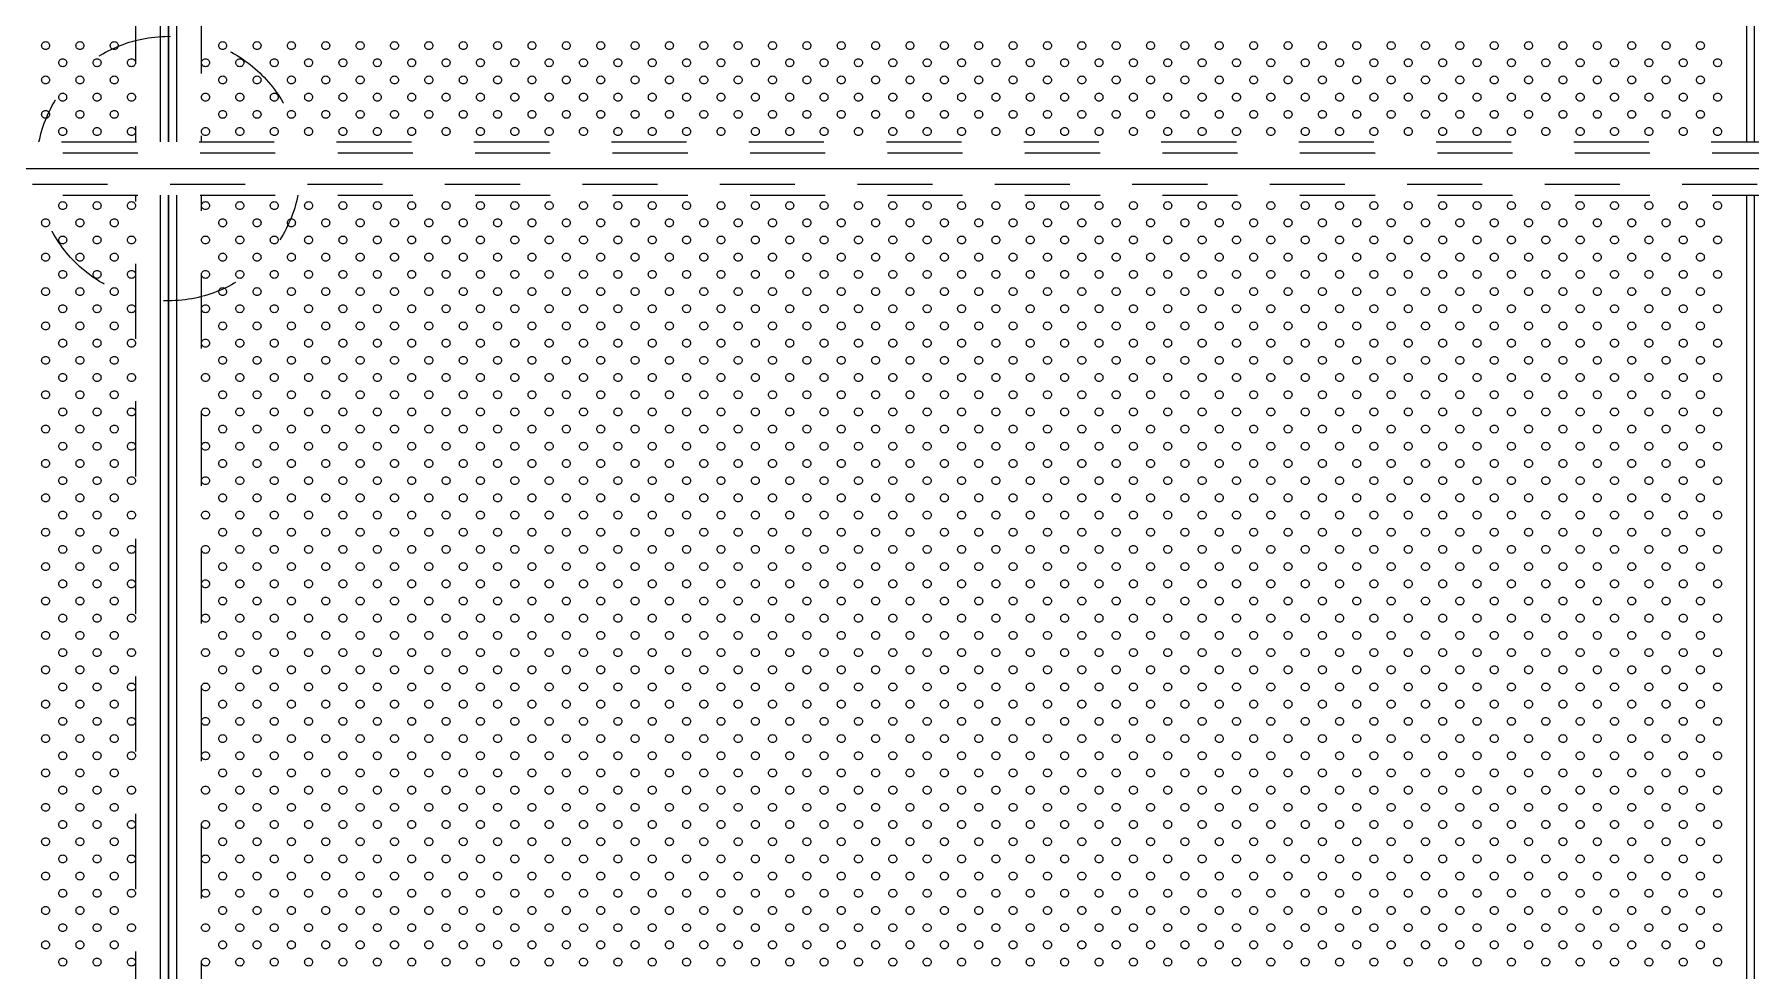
# Model space of a CAD drawing. Header units: millimetres. Extents: x 28487 to 58856, y 2691 to 22893.
# Drawn here: x 29023 to 29673, y 5746 to 6100 of the extents above; entities that cross this region are included whole.
import ezdxf
from ezdxf.xclip import XClip

# ---------------------------------------------------------------- set-up
doc = ezdxf.new("R2010")
doc.units = ezdxf.units.MM
doc.header["$XCLIPFRAME"] = 0
doc.linetypes.add('TA_HL_008.00000', pattern=[52, 28.4, -23.6])
for name, color, linetype in [('000_CLIP-IN_ACESSORIES_DEFPOINT_', 250, 'Continuous'), ('000_CLIP-IN_ACESSORIES_MAIN_COLOR_1', 3, 'Continuous'), ('000_CLIP-IN_ACESSORIES_SUB_COLOR_1', 1, 'Continuous'), ('000_CLIP-IN_ACESSORIES_WIPEOUT_', 250, 'Continuous'), ('000_CLIP-IN_PANEL_MAIN_COLOR_1', 3, 'Continuous'), ('000_CLIP-IN_PANEL_SUB_COLOR_2', 1, 'Continuous'), ('000_CLIP-IN_PANEL_WIPEOUT_', 250, 'Continuous'), ('000_CLIP-IN_SUBFAME_MAIN_COLOR_1', 3, 'Continuous'), ('000_CLIP-IN_SUBFAME_MAIN_COLOR_2', 2, 'Continuous'), ('000_CLIP-IN_SUBFAME_WIPEOUT_', 250, 'Continuous')]:
    doc.layers.add(name, color=color, linetype=linetype)

# ---------------------------------------------------------------- blocks, each defined once
blk = doc.blocks.new('000 - FAMELINE_ALU.PF_CLIP-IN_600x600mm.+ACOUSTIC_BOTTOM_VIEW')
blk.add_wipeout([(-300, -300), (300, -300), (300, 300), (-300, 300)]).dxf.layer = '000_CLIP-IN_PANEL_WIPEOUT_'
at = {"layer": '000_CLIP-IN_ACESSORIES_SUB_COLOR_1'}
blk.add_lwpolyline([(-297, -297), (297, -297), (297, 297), (-297, 297)], close=True, dxfattribs=at)
at = {"layer": '000_CLIP-IN_PANEL_MAIN_COLOR_1'}
blk.add_lwpolyline([(-300, -300), (300, -300), (300, 300), (-300, 300)], close=True, dxfattribs=at)
at = {"layer": '000_CLIP-IN_PANEL_SUB_COLOR_2'}
for centre in [(-286, 286), (-273, 286), (-260, 286), (-247, 286), (-234, 286), (-221, 286), (-208, 286), (-195, 286), (-182, 286), (-169, 286), (-156, 286), (-143, 286), (-130, 286), (-117, 286), (-104, 286), (-91, 286), (-78, 286), (-65, 286), (-52, 286), (-39, 286), (-26, 286), (-13, 286), (0, 286), (13, 286), (26, 286), (39, 286), (52, 286), (65, 286), (78, 286), (91, 286), (104, 286), (117, 286), (130, 286), (143, 286), (156, 286), (169, 286), (182, 286), (195, 286), (208, 286), (221, 286), (234, 286), (247, 286), (260, 286), (273, 286), (286, 286), (-279.5, 279.5), (-266.5, 279.5), (-253.5, 279.5), (-240.5, 279.5), (-227.5, 279.5), (-214.5, 279.5), (-201.5, 279.5), (-188.5, 279.5), (-175.5, 279.5), (-162.5, 279.5), (-149.5, 279.5), (-136.5, 279.5), (-123.5, 279.5), (-110.5, 279.5), (-97.5, 279.5), (-84.5, 279.5), (-71.5, 279.5), (-58.5, 279.5), (-45.5, 279.5), (-32.5, 279.5), (-19.5, 279.5), (-6.5, 279.5), (6.5, 279.5), (19.5, 279.5), (32.5, 279.5), (45.5, 279.5), (58.5, 279.5), (71.5, 279.5), (84.5, 279.5), (97.5, 279.5), (110.5, 279.5), (123.5, 279.5), (136.5, 279.5), (149.5, 279.5), (162.5, 279.5), (175.5, 279.5), (188.5, 279.5), (201.5, 279.5), (214.5, 279.5), (227.5, 279.5), (240.5, 279.5), (253.5, 279.5), (266.5, 279.5), (279.5, 279.5), (-286, 273), (-273, 273), (-260, 273), (-247, 273), (-234, 273), (-221, 273), (-208, 273), (-195, 273), (-182, 273), (-169, 273), (-156, 273), (-143, 273), (-130, 273), (-117, 273), (-104, 273), (-91, 273), (-78, 273), (-65, 273), (-52, 273), (-39, 273), (-26, 273), (-13, 273), (0, 273), (13, 273), (26, 273), (39, 273), (52, 273), (65, 273), (78, 273), (91, 273), (104, 273), (117, 273), (130, 273), (143, 273), (156, 273), (169, 273), (182, 273), (195, 273), (208, 273), (221, 273), (234, 273), (247, 273), (260, 273), (273, 273), (286, 273), (-279.5, 266.5), (-266.5, 266.5), (-253.5, 266.5), (-240.5, 266.5), (-227.5, 266.5), (-214.5, 266.5), (-201.5, 266.5), (-188.5, 266.5), (-175.5, 266.5), (-162.5, 266.5), (-149.5, 266.5), (-136.5, 266.5), (-123.5, 266.5), (-110.5, 266.5), (-97.5, 266.5), (-84.5, 266.5), (-71.5, 266.5), (-58.5, 266.5), (-45.5, 266.5), (-32.5, 266.5), (-19.5, 266.5), (-6.5, 266.5), (6.5, 266.5), (19.5, 266.5), (32.5, 266.5), (45.5, 266.5), (58.5, 266.5), (71.5, 266.5), (84.5, 266.5), (97.5, 266.5), (110.5, 266.5), (123.5, 266.5), (136.5, 266.5), (149.5, 266.5), (162.5, 266.5), (175.5, 266.5), (188.5, 266.5), (201.5, 266.5), (214.5, 266.5), (227.5, 266.5), (240.5, 266.5), (253.5, 266.5), (266.5, 266.5), (279.5, 266.5), (-286, 260), (-273, 260), (-260, 260), (-247, 260), (-234, 260), (-221, 260), (-208, 260), (-195, 260), (-182, 260), (-169, 260), (-156, 260), (-143, 260), (-130, 260), (-117, 260), (-104, 260), (-91, 260), (-78, 260), (-65, 260), (-52, 260), (-39, 260), (-26, 260), (-13, 260), (0, 260), (13, 260), (26, 260), (39, 260), (52, 260), (65, 260), (78, 260), (91, 260), (104, 260), (117, 260), (130, 260), (143, 260), (156, 260), (169, 260), (182, 260), (195, 260), (208, 260), (221, 260), (234, 260), (247, 260), (260, 260), (273, 260), (286, 260), (-279.5, 253.5), (-266.5, 253.5), (-253.5, 253.5), (-240.5, 253.5), (-227.5, 253.5), (-214.5, 253.5), (-201.5, 253.5), (-188.5, 253.5), (-175.5, 253.5), (-162.5, 253.5), (-149.5, 253.5), (-136.5, 253.5), (-123.5, 253.5), (-110.5, 253.5), (-97.5, 253.5), (-84.5, 253.5), (-71.5, 253.5), (-58.5, 253.5), (-45.5, 253.5), (-32.5, 253.5), (-19.5, 253.5), (-6.5, 253.5), (6.5, 253.5), (19.5, 253.5), (32.5, 253.5), (45.5, 253.5), (58.5, 253.5), (71.5, 253.5), (84.5, 253.5), (97.5, 253.5), (110.5, 253.5), (123.5, 253.5), (136.5, 253.5), (149.5, 253.5), (162.5, 253.5), (175.5, 253.5), (188.5, 253.5), (201.5, 253.5), (214.5, 253.5), (227.5, 253.5), (240.5, 253.5), (253.5, 253.5), (266.5, 253.5), (279.5, 253.5), (-286, 247), (-273, 247), (-260, 247), (-247, 247), (-234, 247), (-221, 247), (-208, 247), (-195, 247), (-182, 247), (-169, 247), (-156, 247), (-143, 247), (-130, 247), (-117, 247), (-104, 247), (-91, 247), (-78, 247), (-65, 247), (-52, 247), (-39, 247), (-26, 247), (-13, 247), (0, 247), (13, 247), (26, 247), (39, 247), (52, 247), (65, 247), (78, 247), (91, 247), (104, 247), (117, 247), (130, 247), (143, 247), (156, 247), (169, 247), (182, 247), (195, 247), (208, 247), (221, 247), (234, 247), (247, 247), (260, 247), (273, 247), (286, 247), (-279.5, 240.5), (-266.5, 240.5), (-253.5, 240.5), (-240.5, 240.5), (-227.5, 240.5), (-214.5, 240.5), (-201.5, 240.5), (-188.5, 240.5), (-175.5, 240.5), (-162.5, 240.5), (-149.5, 240.5), (-136.5, 240.5), (-123.5, 240.5), (-110.5, 240.5), (-97.5, 240.5), (-84.5, 240.5), (-71.5, 240.5), (-58.5, 240.5), (-45.5, 240.5), (-32.5, 240.5), (-19.5, 240.5), (-6.5, 240.5), (6.5, 240.5), (19.5, 240.5), (32.5, 240.5), (45.5, 240.5), (58.5, 240.5), (71.5, 240.5), (84.5, 240.5), (97.5, 240.5), (110.5, 240.5), (123.5, 240.5), (136.5, 240.5), (149.5, 240.5), (162.5, 240.5), (175.5, 240.5), (188.5, 240.5), (201.5, 240.5), (214.5, 240.5), (227.5, 240.5), (240.5, 240.5), (253.5, 240.5), (266.5, 240.5), (279.5, 240.5), (-286, 234), (-273, 234), (-260, 234), (-247, 234), (-234, 234), (-221, 234), (-208, 234), (-195, 234), (-182, 234), (-169, 234), (-156, 234), (-143, 234), (-130, 234), (-117, 234), (-104, 234), (-91, 234), (-78, 234), (-65, 234), (-52, 234), (-39, 234), (-26, 234), (-13, 234), (0, 234), (13, 234), (26, 234), (39, 234), (52, 234), (65, 234), (78, 234), (91, 234), (104, 234), (117, 234), (130, 234), (143, 234), (156, 234), (169, 234), (182, 234), (195, 234), (208, 234), (221, 234), (234, 234), (247, 234), (260, 234), (273, 234), (286, 234), (-279.5, 227.5), (-266.5, 227.5), (-253.5, 227.5), (-240.5, 227.5), (-227.5, 227.5), (-214.5, 227.5), (-201.5, 227.5), (-188.5, 227.5), (-175.5, 227.5), (-162.5, 227.5), (-149.5, 227.5), (-136.5, 227.5), (-123.5, 227.5), (-110.5, 227.5), (-97.5, 227.5), (-84.5, 227.5), (-71.5, 227.5), (-58.5, 227.5), (-45.5, 227.5), (-32.5, 227.5), (-19.5, 227.5), (-6.5, 227.5), (6.5, 227.5), (19.5, 227.5), (32.5, 227.5), (45.5, 227.5), (58.5, 227.5), (71.5, 227.5), (84.5, 227.5), (97.5, 227.5), (110.5, 227.5), (123.5, 227.5), (136.5, 227.5), (149.5, 227.5), (162.5, 227.5), (175.5, 227.5), (188.5, 227.5), (201.5, 227.5), (214.5, 227.5), (227.5, 227.5), (240.5, 227.5), (253.5, 227.5), (266.5, 227.5), (279.5, 227.5), (-286, 221), (-273, 221), (-260, 221), (-247, 221), (-234, 221), (-221, 221), (-208, 221), (-195, 221), (-182, 221), (-169, 221), (-156, 221), (-143, 221), (-130, 221), (-117, 221), (-104, 221), (-91, 221), (-78, 221), (-65, 221), (-52, 221), (-39, 221), (-26, 221), (-13, 221), (0, 221), (13, 221), (26, 221), (39, 221), (52, 221), (65, 221), (78, 221), (91, 221), (104, 221), (117, 221), (130, 221), (143, 221), (156, 221), (169, 221), (182, 221), (195, 221), (208, 221), (221, 221), (234, 221), (247, 221), (260, 221), (273, 221), (286, 221), (-279.5, 214.5), (-266.5, 214.5), (-253.5, 214.5), (-240.5, 214.5), (-227.5, 214.5), (-214.5, 214.5), (-201.5, 214.5), (-188.5, 214.5), (-175.5, 214.5), (-162.5, 214.5), (-149.5, 214.5), (-136.5, 214.5), (-123.5, 214.5), (-110.5, 214.5), (-97.5, 214.5), (-84.5, 214.5), (-71.5, 214.5), (-58.5, 214.5), (-45.5, 214.5), (-32.5, 214.5), (-19.5, 214.5), (-6.5, 214.5), (6.5, 214.5), (19.5, 214.5), (32.5, 214.5), (45.5, 214.5), (58.5, 214.5), (71.5, 214.5), (84.5, 214.5), (97.5, 214.5), (110.5, 214.5), (123.5, 214.5), (136.5, 214.5), (149.5, 214.5), (162.5, 214.5), (175.5, 214.5), (188.5, 214.5), (201.5, 214.5), (214.5, 214.5), (227.5, 214.5), (240.5, 214.5), (253.5, 214.5), (266.5, 214.5), (279.5, 214.5), (-286, 208), (-273, 208), (-260, 208), (-247, 208), (-234, 208), (-221, 208), (-208, 208), (-195, 208), (-182, 208), (-169, 208), (-156, 208), (-143, 208), (-130, 208), (-117, 208), (-104, 208), (-91, 208), (-78, 208), (-65, 208), (-52, 208), (-39, 208), (-26, 208), (-13, 208), (0, 208), (13, 208), (26, 208), (39, 208), (52, 208), (65, 208), (78, 208), (91, 208), (104, 208), (117, 208), (130, 208), (143, 208), (156, 208), (169, 208), (182, 208), (195, 208), (208, 208), (221, 208), (234, 208), (247, 208), (260, 208), (273, 208), (286, 208), (-279.5, 201.5), (-266.5, 201.5), (-253.5, 201.5), (-240.5, 201.5), (-227.5, 201.5), (-214.5, 201.5), (-201.5, 201.5), (-188.5, 201.5), (-175.5, 201.5), (-162.5, 201.5), (-149.5, 201.5), (-136.5, 201.5), (-123.5, 201.5), (-110.5, 201.5), (-97.5, 201.5), (-84.5, 201.5), (-71.5, 201.5), (-58.5, 201.5), (-45.5, 201.5), (-32.5, 201.5), (-19.5, 201.5), (-6.5, 201.5), (6.5, 201.5), (19.5, 201.5), (32.5, 201.5), (45.5, 201.5), (58.5, 201.5), (71.5, 201.5), (84.5, 201.5), (97.5, 201.5), (110.5, 201.5), (123.5, 201.5), (136.5, 201.5), (149.5, 201.5), (162.5, 201.5), (175.5, 201.5), (188.5, 201.5), (201.5, 201.5), (214.5, 201.5), (227.5, 201.5), (240.5, 201.5), (253.5, 201.5), (266.5, 201.5), (279.5, 201.5), (-286, 195), (-273, 195), (-260, 195), (-247, 195), (-234, 195), (-221, 195), (-208, 195), (-195, 195), (-182, 195), (-169, 195), (-156, 195), (-143, 195), (-130, 195), (-117, 195), (-104, 195), (-91, 195), (-78, 195), (-65, 195), (-52, 195), (-39, 195), (-26, 195), (-13, 195), (0, 195), (13, 195), (26, 195), (39, 195), (52, 195), (65, 195), (78, 195), (91, 195), (104, 195), (117, 195), (130, 195), (143, 195), (156, 195), (169, 195), (182, 195), (195, 195), (208, 195), (221, 195), (234, 195), (247, 195), (260, 195), (273, 195), (286, 195), (-279.5, 188.5), (-266.5, 188.5), (-253.5, 188.5), (-240.5, 188.5), (-227.5, 188.5), (-214.5, 188.5), (-201.5, 188.5), (-188.5, 188.5), (-175.5, 188.5), (-162.5, 188.5), (-149.5, 188.5), (-136.5, 188.5), (-123.5, 188.5), (-110.5, 188.5), (-97.5, 188.5), (-84.5, 188.5), (-71.5, 188.5), (-58.5, 188.5), (-45.5, 188.5), (-32.5, 188.5), (-19.5, 188.5), (-6.5, 188.5), (6.5, 188.5), (19.5, 188.5), (32.5, 188.5), (45.5, 188.5), (58.5, 188.5), (71.5, 188.5), (84.5, 188.5), (97.5, 188.5), (110.5, 188.5), (123.5, 188.5), (136.5, 188.5), (149.5, 188.5), (162.5, 188.5), (175.5, 188.5), (188.5, 188.5), (201.5, 188.5), (214.5, 188.5), (227.5, 188.5), (240.5, 188.5), (253.5, 188.5), (266.5, 188.5), (279.5, 188.5), (-286, 182), (-273, 182), (-260, 182), (-247, 182), (-234, 182), (-221, 182), (-208, 182), (-195, 182), (-182, 182), (-169, 182), (-156, 182), (-143, 182), (-130, 182), (-117, 182), (-104, 182), (-91, 182), (-78, 182), (-65, 182), (-52, 182), (-39, 182), (-26, 182), (-13, 182), (0, 182), (13, 182), (26, 182), (39, 182), (52, 182), (65, 182), (78, 182), (91, 182), (104, 182), (117, 182), (130, 182), (143, 182), (156, 182), (169, 182), (182, 182), (195, 182), (208, 182), (221, 182), (234, 182), (247, 182), (260, 182), (273, 182), (286, 182), (-279.5, 175.5), (-266.5, 175.5), (-253.5, 175.5), (-240.5, 175.5), (-227.5, 175.5), (-214.5, 175.5), (-201.5, 175.5), (-188.5, 175.5), (-175.5, 175.5), (-162.5, 175.5), (-149.5, 175.5), (-136.5, 175.5), (-123.5, 175.5), (-110.5, 175.5), (-97.5, 175.5), (-84.5, 175.5), (-71.5, 175.5), (-58.5, 175.5), (-45.5, 175.5), (-32.5, 175.5), (-19.5, 175.5), (-6.5, 175.5), (6.5, 175.5), (19.5, 175.5), (32.5, 175.5), (45.5, 175.5), (58.5, 175.5), (71.5, 175.5), (84.5, 175.5), (97.5, 175.5), (110.5, 175.5), (123.5, 175.5), (136.5, 175.5), (149.5, 175.5), (162.5, 175.5), (175.5, 175.5), (188.5, 175.5), (201.5, 175.5), (214.5, 175.5), (227.5, 175.5), (240.5, 175.5), (253.5, 175.5), (266.5, 175.5), (279.5, 175.5), (-286, 169), (-273, 169), (-260, 169), (-247, 169), (-234, 169), (-221, 169), (-208, 169), (-195, 169), (-182, 169), (-169, 169), (-156, 169), (-143, 169), (-130, 169), (-117, 169), (-104, 169), (-91, 169), (-78, 169), (-65, 169), (-52, 169), (-39, 169), (-26, 169), (-13, 169), (0, 169), (13, 169), (26, 169), (39, 169), (52, 169), (65, 169), (78, 169), (91, 169), (104, 169), (117, 169), (130, 169), (143, 169), (156, 169), (169, 169), (182, 169), (195, 169), (208, 169), (221, 169), (234, 169), (247, 169), (260, 169), (273, 169), (286, 169), (-279.5, 162.5), (-266.5, 162.5), (-253.5, 162.5), (-240.5, 162.5), (-227.5, 162.5), (-214.5, 162.5), (-201.5, 162.5), (-188.5, 162.5), (-175.5, 162.5), (-162.5, 162.5), (-149.5, 162.5), (-136.5, 162.5), (-123.5, 162.5), (-110.5, 162.5), (-97.5, 162.5), (-84.5, 162.5), (-71.5, 162.5), (-58.5, 162.5), (-45.5, 162.5), (-32.5, 162.5), (-19.5, 162.5), (-6.5, 162.5), (6.5, 162.5), (19.5, 162.5), (32.5, 162.5), (45.5, 162.5), (58.5, 162.5), (71.5, 162.5), (84.5, 162.5), (97.5, 162.5), (110.5, 162.5), (123.5, 162.5), (136.5, 162.5), (149.5, 162.5), (162.5, 162.5), (175.5, 162.5), (188.5, 162.5), (201.5, 162.5), (214.5, 162.5), (227.5, 162.5), (240.5, 162.5), (253.5, 162.5), (266.5, 162.5), (279.5, 162.5), (-286, 156), (-273, 156), (-260, 156), (-247, 156), (-234, 156), (-221, 156), (-208, 156), (-195, 156), (-182, 156), (-169, 156), (-156, 156), (-143, 156), (-130, 156), (-117, 156), (-104, 156), (-91, 156), (-78, 156), (-65, 156), (-52, 156), (-39, 156), (-26, 156), (-13, 156), (0, 156), (13, 156), (26, 156), (39, 156), (52, 156), (65, 156), (78, 156), (91, 156), (104, 156), (117, 156), (130, 156), (143, 156), (156, 156), (169, 156), (182, 156), (195, 156), (208, 156), (221, 156), (234, 156), (247, 156), (260, 156), (273, 156), (286, 156), (-279.5, 149.5), (-266.5, 149.5), (-253.5, 149.5), (-240.5, 149.5), (-227.5, 149.5), (-214.5, 149.5), (-201.5, 149.5), (-188.5, 149.5), (-175.5, 149.5), (-162.5, 149.5), (-149.5, 149.5), (-136.5, 149.5), (-123.5, 149.5), (-110.5, 149.5), (-97.5, 149.5), (-84.5, 149.5), (-71.5, 149.5), (-58.5, 149.5), (-45.5, 149.5), (-32.5, 149.5), (-19.5, 149.5), (-6.5, 149.5), (6.5, 149.5), (19.5, 149.5), (32.5, 149.5), (45.5, 149.5), (58.5, 149.5), (71.5, 149.5), (84.5, 149.5), (97.5, 149.5), (110.5, 149.5), (123.5, 149.5), (136.5, 149.5), (149.5, 149.5), (162.5, 149.5), (175.5, 149.5), (188.5, 149.5), (201.5, 149.5), (214.5, 149.5), (227.5, 149.5), (240.5, 149.5), (253.5, 149.5), (266.5, 149.5), (279.5, 149.5), (-286, 143), (-273, 143), (-260, 143), (-247, 143), (-234, 143), (-221, 143), (-208, 143), (-195, 143), (-182, 143), (-169, 143), (-156, 143), (-143, 143), (-130, 143), (-117, 143), (-104, 143), (-91, 143), (-78, 143), (-65, 143), (-52, 143), (-39, 143), (-26, 143), (-13, 143), (0, 143), (13, 143), (26, 143), (39, 143), (52, 143), (65, 143), (78, 143), (91, 143), (104, 143), (117, 143), (130, 143), (143, 143), (156, 143), (169, 143), (182, 143), (195, 143), (208, 143), (221, 143), (234, 143), (247, 143), (260, 143), (273, 143), (286, 143), (-279.5, 136.5), (-266.5, 136.5), (-253.5, 136.5), (-240.5, 136.5), (-227.5, 136.5), (-214.5, 136.5), (-201.5, 136.5), (-188.5, 136.5), (-175.5, 136.5), (-162.5, 136.5), (-149.5, 136.5), (-136.5, 136.5), (-123.5, 136.5), (-110.5, 136.5), (-97.5, 136.5), (-84.5, 136.5), (-71.5, 136.5), (-58.5, 136.5), (-45.5, 136.5), (-32.5, 136.5), (-19.5, 136.5), (-6.5, 136.5), (6.5, 136.5), (19.5, 136.5), (32.5, 136.5), (45.5, 136.5), (58.5, 136.5), (71.5, 136.5), (84.5, 136.5), (97.5, 136.5), (110.5, 136.5), (123.5, 136.5), (136.5, 136.5), (149.5, 136.5), (162.5, 136.5), (175.5, 136.5), (188.5, 136.5), (201.5, 136.5), (214.5, 136.5), (227.5, 136.5), (240.5, 136.5), (253.5, 136.5), (266.5, 136.5), (279.5, 136.5), (-286, 130), (-273, 130), (-260, 130), (-247, 130), (-234, 130), (-221, 130), (-208, 130), (-195, 130), (-182, 130), (-169, 130), (-156, 130), (-143, 130), (-130, 130), (-117, 130), (-104, 130), (-91, 130), (-78, 130), (-65, 130), (-52, 130), (-39, 130), (-26, 130), (-13, 130), (0, 130), (13, 130), (26, 130), (39, 130), (52, 130), (65, 130), (78, 130), (91, 130), (104, 130), (117, 130), (130, 130), (143, 130), (156, 130), (169, 130), (182, 130), (195, 130), (208, 130), (221, 130), (234, 130), (247, 130), (260, 130), (273, 130), (286, 130), (-279.5, 123.5), (-266.5, 123.5), (-253.5, 123.5), (-240.5, 123.5), (-227.5, 123.5), (-214.5, 123.5), (-201.5, 123.5), (-188.5, 123.5), (-175.5, 123.5), (-162.5, 123.5), (-149.5, 123.5), (-136.5, 123.5), (-123.5, 123.5), (-110.5, 123.5), (-97.5, 123.5), (-84.5, 123.5), (-71.5, 123.5), (-58.5, 123.5), (-45.5, 123.5), (-32.5, 123.5), (-19.5, 123.5), (-6.5, 123.5), (6.5, 123.5), (19.5, 123.5), (32.5, 123.5), (45.5, 123.5), (58.5, 123.5), (71.5, 123.5), (84.5, 123.5), (97.5, 123.5), (110.5, 123.5), (123.5, 123.5), (136.5, 123.5), (149.5, 123.5), (162.5, 123.5), (175.5, 123.5), (188.5, 123.5), (201.5, 123.5), (214.5, 123.5), (227.5, 123.5), (240.5, 123.5), (253.5, 123.5), (266.5, 123.5), (279.5, 123.5), (-286, 117), (-273, 117), (-260, 117), (-247, 117), (-234, 117), (-221, 117), (-208, 117), (-195, 117), (-182, 117), (-169, 117), (-156, 117), (-143, 117), (-130, 117), (-117, 117), (-104, 117), (-91, 117), (-78, 117), (-65, 117), (-52, 117), (-39, 117), (-26, 117), (-13, 117), (0, 117), (13, 117), (26, 117), (39, 117), (52, 117), (65, 117), (78, 117), (91, 117), (104, 117), (117, 117), (130, 117), (143, 117), (156, 117), (169, 117), (182, 117), (195, 117), (208, 117), (221, 117), (234, 117), (247, 117), (260, 117), (273, 117), (286, 117), (-279.5, 110.5), (-266.5, 110.5), (-253.5, 110.5), (-240.5, 110.5), (-227.5, 110.5), (-214.5, 110.5), (-201.5, 110.5), (-188.5, 110.5), (-175.5, 110.5), (-162.5, 110.5), (-149.5, 110.5), (-136.5, 110.5), (-123.5, 110.5), (-110.5, 110.5), (-97.5, 110.5), (-84.5, 110.5), (-71.5, 110.5), (-58.5, 110.5), (-45.5, 110.5), (-32.5, 110.5), (-19.5, 110.5), (-6.5, 110.5), (6.5, 110.5), (19.5, 110.5), (32.5, 110.5), (45.5, 110.5), (58.5, 110.5), (71.5, 110.5), (84.5, 110.5), (97.5, 110.5), (110.5, 110.5), (123.5, 110.5), (136.5, 110.5), (149.5, 110.5), (162.5, 110.5), (175.5, 110.5), (188.5, 110.5), (201.5, 110.5), (214.5, 110.5), (227.5, 110.5), (240.5, 110.5), (253.5, 110.5), (266.5, 110.5), (279.5, 110.5), (-286, 104), (-273, 104), (-260, 104), (-247, 104), (-234, 104), (-221, 104), (-208, 104), (-195, 104), (-182, 104), (-169, 104), (-156, 104), (-143, 104), (-130, 104), (-117, 104), (-104, 104), (-91, 104), (-78, 104), (-65, 104), (-52, 104), (-39, 104), (-26, 104), (-13, 104), (0, 104), (13, 104), (26, 104), (39, 104), (52, 104), (65, 104), (78, 104), (91, 104), (104, 104), (117, 104), (130, 104), (143, 104), (156, 104), (169, 104), (182, 104), (195, 104), (208, 104), (221, 104), (234, 104), (247, 104), (260, 104), (273, 104), (286, 104), (-279.5, 97.5), (-266.5, 97.5), (-253.5, 97.5), (-240.5, 97.5), (-227.5, 97.5), (-214.5, 97.5), (-201.5, 97.5), (-188.5, 97.5), (-175.5, 97.5), (-162.5, 97.5), (-149.5, 97.5), (-136.5, 97.5), (-123.5, 97.5), (-110.5, 97.5), (-97.5, 97.5), (-84.5, 97.5), (-71.5, 97.5), (-58.5, 97.5), (-45.5, 97.5), (-32.5, 97.5), (-19.5, 97.5), (-6.5, 97.5), (6.5, 97.5), (19.5, 97.5), (32.5, 97.5), (45.5, 97.5), (58.5, 97.5), (71.5, 97.5), (84.5, 97.5), (97.5, 97.5), (110.5, 97.5), (123.5, 97.5), (136.5, 97.5), (149.5, 97.5), (162.5, 97.5), (175.5, 97.5), (188.5, 97.5), (201.5, 97.5), (214.5, 97.5), (227.5, 97.5), (240.5, 97.5), (253.5, 97.5), (266.5, 97.5), (279.5, 97.5), (-286, 91), (-273, 91), (-260, 91), (-247, 91), (-234, 91), (-221, 91), (-208, 91), (-195, 91), (-182, 91), (-169, 91), (-156, 91), (-143, 91), (-130, 91), (-117, 91), (-104, 91), (-91, 91), (-78, 91), (-65, 91), (-52, 91), (-39, 91), (-26, 91), (-13, 91), (0, 91), (13, 91), (26, 91), (39, 91), (52, 91), (65, 91), (78, 91), (91, 91), (104, 91), (117, 91), (130, 91), (143, 91), (156, 91), (169, 91), (182, 91), (195, 91), (208, 91), (221, 91), (234, 91), (247, 91), (260, 91), (273, 91), (286, 91), (-279.5, 84.5), (-266.5, 84.5), (-253.5, 84.5), (-240.5, 84.5), (-227.5, 84.5), (-214.5, 84.5), (-201.5, 84.5), (-188.5, 84.5), (-175.5, 84.5), (-162.5, 84.5), (-149.5, 84.5), (-136.5, 84.5), (-123.5, 84.5), (-110.5, 84.5), (-97.5, 84.5), (-84.5, 84.5), (-71.5, 84.5), (-58.5, 84.5), (-45.5, 84.5), (-32.5, 84.5), (-19.5, 84.5), (-6.5, 84.5), (6.5, 84.5), (19.5, 84.5), (32.5, 84.5), (45.5, 84.5), (58.5, 84.5), (71.5, 84.5), (84.5, 84.5), (97.5, 84.5), (110.5, 84.5), (123.5, 84.5), (136.5, 84.5), (149.5, 84.5), (162.5, 84.5), (175.5, 84.5), (188.5, 84.5), (201.5, 84.5), (214.5, 84.5), (227.5, 84.5), (240.5, 84.5), (253.5, 84.5), (266.5, 84.5), (279.5, 84.5), (-286, 78), (-273, 78), (-260, 78), (-247, 78), (-234, 78), (-221, 78), (-208, 78), (-195, 78), (-182, 78), (-169, 78), (-156, 78), (-143, 78), (-130, 78), (-117, 78), (-104, 78), (-91, 78), (-78, 78), (-65, 78), (-52, 78), (-39, 78), (-26, 78), (-13, 78), (0, 78), (13, 78), (26, 78), (39, 78), (52, 78), (65, 78), (78, 78), (91, 78), (104, 78), (117, 78), (130, 78), (143, 78), (156, 78), (169, 78), (182, 78), (195, 78), (208, 78), (221, 78), (234, 78), (247, 78), (260, 78), (273, 78), (286, 78), (-279.5, 71.5), (-266.5, 71.5), (-253.5, 71.5), (-240.5, 71.5), (-227.5, 71.5), (-214.5, 71.5), (-201.5, 71.5), (-188.5, 71.5), (-175.5, 71.5), (-162.5, 71.5), (-149.5, 71.5), (-136.5, 71.5), (-123.5, 71.5), (-110.5, 71.5), (-97.5, 71.5), (-84.5, 71.5), (-71.5, 71.5), (-58.5, 71.5), (-45.5, 71.5), (-32.5, 71.5), (-19.5, 71.5), (-6.5, 71.5), (6.5, 71.5), (19.5, 71.5), (32.5, 71.5), (45.5, 71.5), (58.5, 71.5), (71.5, 71.5), (84.5, 71.5), (97.5, 71.5), (110.5, 71.5), (123.5, 71.5), (136.5, 71.5), (149.5, 71.5), (162.5, 71.5), (175.5, 71.5), (188.5, 71.5), (201.5, 71.5), (214.5, 71.5), (227.5, 71.5), (240.5, 71.5), (253.5, 71.5), (266.5, 71.5), (279.5, 71.5), (-286, 65), (-273, 65), (-260, 65), (-247, 65), (-234, 65), (-221, 65), (-208, 65), (-195, 65), (-182, 65), (-169, 65), (-156, 65), (-143, 65), (-130, 65), (-117, 65), (-104, 65), (-91, 65), (-78, 65), (-65, 65), (-52, 65), (-39, 65), (-26, 65), (-13, 65), (0, 65), (13, 65), (26, 65), (39, 65), (52, 65), (65, 65), (78, 65), (91, 65), (104, 65), (117, 65), (130, 65), (143, 65), (156, 65), (169, 65), (182, 65), (195, 65), (208, 65), (221, 65), (234, 65), (247, 65), (260, 65), (273, 65), (286, 65), (-279.5, 58.5), (-266.5, 58.5), (-253.5, 58.5), (-240.5, 58.5), (-227.5, 58.5), (-214.5, 58.5), (-201.5, 58.5), (-188.5, 58.5), (-175.5, 58.5), (-162.5, 58.5), (-149.5, 58.5), (-136.5, 58.5), (-123.5, 58.5), (-110.5, 58.5), (-97.5, 58.5), (-84.5, 58.5), (-71.5, 58.5), (-58.5, 58.5), (-45.5, 58.5), (-32.5, 58.5), (-19.5, 58.5), (-6.5, 58.5), (6.5, 58.5), (19.5, 58.5), (32.5, 58.5), (45.5, 58.5), (58.5, 58.5), (71.5, 58.5), (84.5, 58.5), (97.5, 58.5), (110.5, 58.5), (123.5, 58.5), (136.5, 58.5), (149.5, 58.5), (162.5, 58.5), (175.5, 58.5), (188.5, 58.5), (201.5, 58.5), (214.5, 58.5), (227.5, 58.5), (240.5, 58.5), (253.5, 58.5), (266.5, 58.5), (279.5, 58.5), (-286, 52), (-273, 52), (-260, 52), (-247, 52), (-234, 52), (-221, 52), (-208, 52), (-195, 52), (-182, 52), (-169, 52), (-156, 52), (-143, 52), (-130, 52), (-117, 52), (-104, 52), (-91, 52), (-78, 52), (-65, 52), (-52, 52), (-39, 52), (-26, 52), (-13, 52), (0, 52), (13, 52), (26, 52), (39, 52), (52, 52), (65, 52), (78, 52), (91, 52), (104, 52), (117, 52), (130, 52), (143, 52), (156, 52), (169, 52), (182, 52), (195, 52), (208, 52), (221, 52), (234, 52), (247, 52), (260, 52), (273, 52), (286, 52), (-279.5, 45.5), (-266.5, 45.5), (-253.5, 45.5), (-240.5, 45.5), (-227.5, 45.5), (-214.5, 45.5), (-201.5, 45.5), (-188.5, 45.5), (-175.5, 45.5), (-162.5, 45.5), (-149.5, 45.5), (-136.5, 45.5), (-123.5, 45.5), (-110.5, 45.5), (-97.5, 45.5), (-84.5, 45.5), (-71.5, 45.5), (-58.5, 45.5), (-45.5, 45.5), (-32.5, 45.5), (-19.5, 45.5), (-6.5, 45.5), (6.5, 45.5), (19.5, 45.5), (32.5, 45.5), (45.5, 45.5), (58.5, 45.5), (71.5, 45.5), (84.5, 45.5), (97.5, 45.5), (110.5, 45.5), (123.5, 45.5), (136.5, 45.5), (149.5, 45.5), (162.5, 45.5), (175.5, 45.5), (188.5, 45.5), (201.5, 45.5), (214.5, 45.5), (227.5, 45.5), (240.5, 45.5), (253.5, 45.5), (266.5, 45.5), (279.5, 45.5), (-286, 39), (-273, 39), (-260, 39), (-247, 39), (-234, 39), (-221, 39), (-208, 39), (-195, 39), (-182, 39), (-169, 39), (-156, 39), (-143, 39), (-130, 39), (-117, 39), (-104, 39), (-91, 39), (-78, 39), (-65, 39), (-52, 39), (-39, 39), (-26, 39), (-13, 39), (0, 39), (13, 39), (26, 39), (39, 39), (52, 39), (65, 39), (78, 39), (91, 39), (104, 39), (117, 39), (130, 39), (143, 39), (156, 39), (169, 39), (182, 39), (195, 39), (208, 39), (221, 39), (234, 39), (247, 39), (260, 39), (273, 39), (286, 39), (-279.5, 32.5), (-266.5, 32.5), (-253.5, 32.5), (-240.5, 32.5), (-227.5, 32.5), (-214.5, 32.5), (-201.5, 32.5), (-188.5, 32.5), (-175.5, 32.5), (-162.5, 32.5), (-149.5, 32.5), (-136.5, 32.5), (-123.5, 32.5), (-110.5, 32.5), (-97.5, 32.5), (-84.5, 32.5), (-71.5, 32.5), (-58.5, 32.5), (-45.5, 32.5), (-32.5, 32.5), (-19.5, 32.5), (-6.5, 32.5), (6.5, 32.5), (19.5, 32.5), (32.5, 32.5), (45.5, 32.5), (58.5, 32.5), (71.5, 32.5), (84.5, 32.5), (97.5, 32.5), (110.5, 32.5), (123.5, 32.5), (136.5, 32.5), (149.5, 32.5), (162.5, 32.5), (175.5, 32.5), (188.5, 32.5), (201.5, 32.5), (214.5, 32.5), (227.5, 32.5), (240.5, 32.5), (253.5, 32.5), (266.5, 32.5), (279.5, 32.5), (-286, 26), (-273, 26), (-260, 26), (-247, 26), (-234, 26), (-221, 26), (-208, 26), (-195, 26), (-182, 26), (-169, 26), (-156, 26), (-143, 26), (-130, 26), (-117, 26), (-104, 26), (-91, 26), (-78, 26), (-65, 26), (-52, 26), (-39, 26), (-26, 26), (-13, 26), (0, 26), (13, 26), (26, 26), (39, 26), (52, 26), (65, 26), (78, 26), (91, 26), (104, 26), (117, 26), (130, 26), (143, 26), (156, 26), (169, 26), (182, 26), (195, 26), (208, 26), (221, 26), (234, 26), (247, 26), (260, 26), (273, 26), (286, 26), (-279.5, 19.5), (-266.5, 19.5), (-253.5, 19.5), (-240.5, 19.5), (-227.5, 19.5), (-214.5, 19.5), (-201.5, 19.5), (-188.5, 19.5), (-175.5, 19.5), (-162.5, 19.5), (-149.5, 19.5), (-136.5, 19.5), (-123.5, 19.5), (-110.5, 19.5), (-97.5, 19.5), (-84.5, 19.5), (-71.5, 19.5), (-58.5, 19.5), (-45.5, 19.5), (-32.5, 19.5), (-19.5, 19.5), (-6.5, 19.5), (6.5, 19.5), (19.5, 19.5), (32.5, 19.5), (45.5, 19.5), (58.5, 19.5), (71.5, 19.5), (84.5, 19.5), (97.5, 19.5), (110.5, 19.5), (123.5, 19.5), (136.5, 19.5), (149.5, 19.5), (162.5, 19.5), (175.5, 19.5), (188.5, 19.5), (201.5, 19.5), (214.5, 19.5), (227.5, 19.5), (240.5, 19.5), (253.5, 19.5), (266.5, 19.5), (279.5, 19.5), (-286, 13), (-273, 13), (-260, 13), (-247, 13), (-234, 13), (-221, 13), (-208, 13), (-195, 13), (-182, 13), (-169, 13), (-156, 13), (-143, 13), (-130, 13), (-117, 13), (-104, 13), (-91, 13), (-78, 13), (-65, 13), (-52, 13), (-39, 13), (-26, 13), (-13, 13), (0, 13), (13, 13), (26, 13), (39, 13), (52, 13), (65, 13), (78, 13), (91, 13), (104, 13), (117, 13), (130, 13), (143, 13), (156, 13), (169, 13), (182, 13), (195, 13), (208, 13), (221, 13), (234, 13), (247, 13), (260, 13), (273, 13), (286, 13), (-279.5, 6.5), (-266.5, 6.5), (-253.5, 6.5), (-240.5, 6.5), (-227.5, 6.5), (-214.5, 6.5), (-201.5, 6.5), (-188.5, 6.5), (-175.5, 6.5), (-162.5, 6.5), (-149.5, 6.5), (-136.5, 6.5), (-123.5, 6.5), (-110.5, 6.5), (-97.5, 6.5), (-84.5, 6.5), (-71.5, 6.5), (-58.5, 6.5), (-45.5, 6.5), (-32.5, 6.5), (-19.5, 6.5), (-6.5, 6.5), (6.5, 6.5), (19.5, 6.5), (32.5, 6.5), (45.5, 6.5), (58.5, 6.5), (71.5, 6.5), (84.5, 6.5), (97.5, 6.5), (110.5, 6.5), (123.5, 6.5), (136.5, 6.5), (149.5, 6.5), (162.5, 6.5), (175.5, 6.5), (188.5, 6.5), (201.5, 6.5), (214.5, 6.5), (227.5, 6.5), (240.5, 6.5), (253.5, 6.5), (266.5, 6.5), (279.5, 6.5), (-286, 0), (-273, 0), (-260, 0), (-247, 0), (-234, 0), (-221, 0), (-208, 0), (-195, 0), (-182, 0), (-169, 0), (-156, 0), (-143, 0), (-130, 0), (-117, 0), (-104, 0), (-91, 0), (-78, 0), (-65, 0), (-52, 0), (-39, 0), (-26, 0), (-13, 0), (0, 0), (13, 0), (26, 0), (39, 0), (52, 0), (65, 0), (78, 0), (91, 0), (104, 0), (117, 0), (130, 0), (143, 0), (156, 0), (169, 0), (182, 0), (195, 0), (208, 0), (221, 0), (234, 0), (247, 0), (260, 0), (273, 0), (286, 0), (-279.5, -253.5), (-266.5, -253.5), (-253.5, -253.5), (-240.5, -253.5), (-227.5, -253.5), (-214.5, -253.5), (-201.5, -253.5), (-188.5, -253.5), (-175.5, -253.5), (-162.5, -253.5), (-149.5, -253.5), (-136.5, -253.5), (-123.5, -253.5), (-110.5, -253.5), (-97.5, -253.5), (-84.5, -253.5), (-71.5, -253.5), (-58.5, -253.5), (-45.5, -253.5), (-32.5, -253.5), (-19.5, -253.5), (-6.5, -253.5), (6.5, -253.5), (19.5, -253.5), (32.5, -253.5), (45.5, -253.5), (58.5, -253.5), (71.5, -253.5), (84.5, -253.5), (97.5, -253.5), (110.5, -253.5), (123.5, -253.5), (136.5, -253.5), (149.5, -253.5), (162.5, -253.5), (175.5, -253.5), (188.5, -253.5), (201.5, -253.5), (214.5, -253.5), (227.5, -253.5), (240.5, -253.5), (253.5, -253.5), (266.5, -253.5), (279.5, -253.5), (-286, -260), (-273, -260), (-260, -260), (-247, -260), (-234, -260), (-221, -260), (-208, -260), (-195, -260), (-182, -260), (-169, -260), (-156, -260), (-143, -260), (-130, -260), (-117, -260), (-104, -260), (-91, -260), (-78, -260), (-65, -260), (-52, -260), (-39, -260), (-26, -260), (-13, -260), (0, -260), (13, -260), (26, -260), (39, -260), (52, -260), (65, -260), (78, -260), (91, -260), (104, -260), (117, -260), (130, -260), (143, -260), (156, -260), (169, -260), (182, -260), (195, -260), (208, -260), (221, -260), (234, -260), (247, -260), (260, -260), (273, -260), (286, -260), (-279.5, -266.5), (-266.5, -266.5), (-253.5, -266.5), (-240.5, -266.5), (-227.5, -266.5), (-214.5, -266.5), (-201.5, -266.5), (-188.5, -266.5), (-175.5, -266.5), (-162.5, -266.5), (-149.5, -266.5), (-136.5, -266.5), (-123.5, -266.5), (-110.5, -266.5), (-97.5, -266.5), (-84.5, -266.5), (-71.5, -266.5), (-58.5, -266.5), (-45.5, -266.5), (-32.5, -266.5), (-19.5, -266.5), (-6.5, -266.5), (6.5, -266.5), (19.5, -266.5), (32.5, -266.5), (45.5, -266.5), (58.5, -266.5), (71.5, -266.5), (84.5, -266.5), (97.5, -266.5), (110.5, -266.5), (123.5, -266.5), (136.5, -266.5), (149.5, -266.5), (162.5, -266.5), (175.5, -266.5), (188.5, -266.5), (201.5, -266.5), (214.5, -266.5), (227.5, -266.5), (240.5, -266.5), (253.5, -266.5), (266.5, -266.5), (279.5, -266.5), (-286, -273), (-273, -273), (-260, -273), (-247, -273), (-234, -273), (-221, -273), (-208, -273), (-195, -273), (-182, -273), (-169, -273), (-156, -273), (-143, -273), (-130, -273), (-117, -273), (-104, -273), (-91, -273), (-78, -273), (-65, -273), (-52, -273), (-39, -273), (-26, -273), (-13, -273), (0, -273), (13, -273), (26, -273), (39, -273), (52, -273), (65, -273), (78, -273), (91, -273), (104, -273), (117, -273), (130, -273), (143, -273), (156, -273), (169, -273), (182, -273), (195, -273), (208, -273), (221, -273), (234, -273), (247, -273), (260, -273), (273, -273), (286, -273), (-279.5, -279.5), (-266.5, -279.5), (-253.5, -279.5), (-240.5, -279.5), (-227.5, -279.5), (-214.5, -279.5), (-201.5, -279.5), (-188.5, -279.5), (-175.5, -279.5), (-162.5, -279.5), (-149.5, -279.5), (-136.5, -279.5), (-123.5, -279.5), (-110.5, -279.5), (-97.5, -279.5), (-84.5, -279.5), (-71.5, -279.5), (-58.5, -279.5), (-45.5, -279.5), (-32.5, -279.5), (-19.5, -279.5), (-6.5, -279.5), (6.5, -279.5), (19.5, -279.5), (32.5, -279.5), (45.5, -279.5), (58.5, -279.5), (71.5, -279.5), (84.5, -279.5), (97.5, -279.5), (110.5, -279.5), (123.5, -279.5), (136.5, -279.5), (149.5, -279.5), (162.5, -279.5), (175.5, -279.5), (188.5, -279.5), (201.5, -279.5), (214.5, -279.5), (227.5, -279.5), (240.5, -279.5), (253.5, -279.5), (266.5, -279.5), (279.5, -279.5), (-286, -286), (-273, -286), (-260, -286), (-247, -286), (-234, -286), (-221, -286), (-208, -286), (-195, -286), (-182, -286), (-169, -286), (-156, -286), (-143, -286), (-130, -286), (-117, -286), (-104, -286), (-91, -286), (-78, -286), (-65, -286), (-52, -286), (-39, -286), (-26, -286), (-13, -286), (0, -286), (13, -286), (26, -286), (39, -286), (52, -286), (65, -286), (78, -286), (91, -286), (104, -286), (117, -286), (130, -286), (143, -286), (156, -286), (169, -286), (182, -286), (195, -286), (208, -286), (221, -286), (234, -286), (247, -286), (260, -286), (273, -286), (286, -286)]:
    blk.add_circle(centre, 1.5, dxfattribs=at)
blk = doc.blocks.new('*U156')
blk.add_blockref('000 - FAMELINE_ALU.PF_CLIP-IN_600x600mm.+ACOUSTIC_BOTTOM_VIEW', (0, 0))
blk = doc.blocks.new('*U157')
blk.add_wipeout([(-300, -300), (300, -300), (300, 300), (-300, 300)]).dxf.layer = '000_CLIP-IN_PANEL_WIPEOUT_'
at = {"layer": '000_CLIP-IN_ACESSORIES_SUB_COLOR_1'}
blk.add_lwpolyline([(-297, -297), (297, -297), (297, 297), (-297, 297)], close=True, dxfattribs=at)
at = {"layer": '000_CLIP-IN_PANEL_MAIN_COLOR_1'}
blk.add_lwpolyline([(-300, -300), (300, -300), (300, 300), (-300, 300)], close=True, dxfattribs=at)
blk = doc.blocks.new('TYP.CLIP-IN_20251110-163539_FOR_PPLINE_C02')
blk.add_blockref('*U156', (-900, 300))
blk.add_blockref('*U157', (-1500, 300))
at = {"layer": '000_CLIP-IN_PANEL_SUB_COLOR_2'}
for centre in [(-1246.5, 46.5), (-1233.5, 46.5), (-1220.5, 46.5), (-1240, 40), (-1227, 40), (-1214, 40), (-1246.5, 33.5), (-1233.5, 33.5), (-1220.5, 33.5), (-1240, 27), (-1227, 27), (-1214, 27), (-1246.5, 20.5), (-1233.5, 20.5), (-1220.5, 20.5), (-1240, 14), (-1227, 14), (-1214, 14)]:
    blk.add_circle(centre, 1.5, dxfattribs=at)
blk.add_blockref('*U156', (-900, -300))
blk.add_blockref('*U157', (-1500, -300))
for centre in [(-1240, -14), (-1227, -14), (-1214, -14), (-1246.5, -20.5), (-1233.5, -20.5), (-1220.5, -20.5), (-1240, -27), (-1227, -27), (-1214, -27), (-1246.5, -33.5), (-1233.5, -33.5), (-1220.5, -33.5), (-1240, -40), (-1227, -40), (-1214, -40), (-1246.5, -46.5), (-1233.5, -46.5), (-1220.5, -46.5), (-1240, -53), (-1227, -53), (-1214, -53), (-1246.5, -59.5), (-1233.5, -59.5), (-1220.5, -59.5), (-1240, -66), (-1227, -66), (-1214, -66), (-1246.5, -72.5), (-1233.5, -72.5), (-1220.5, -72.5), (-1240, -79), (-1227, -79), (-1214, -79), (-1246.5, -85.5), (-1233.5, -85.5), (-1220.5, -85.5), (-1240, -92), (-1227, -92), (-1214, -92), (-1246.5, -98.5), (-1233.5, -98.5), (-1220.5, -98.5), (-1240, -105), (-1227, -105), (-1214, -105), (-1246.5, -111.5), (-1233.5, -111.5), (-1220.5, -111.5), (-1240, -118), (-1227, -118), (-1214, -118), (-1246.5, -124.5), (-1233.5, -124.5), (-1220.5, -124.5), (-1240, -131), (-1227, -131), (-1214, -131), (-1246.5, -137.5), (-1233.5, -137.5), (-1220.5, -137.5), (-1240, -144), (-1227, -144), (-1214, -144), (-1246.5, -150.5), (-1233.5, -150.5), (-1220.5, -150.5), (-1240, -157), (-1227, -157), (-1214, -157), (-1246.5, -163.5), (-1233.5, -163.5), (-1220.5, -163.5), (-1240, -170), (-1227, -170), (-1214, -170), (-1246.5, -176.5), (-1233.5, -176.5), (-1220.5, -176.5), (-1240, -183), (-1227, -183), (-1214, -183), (-1246.5, -189.5), (-1233.5, -189.5), (-1220.5, -189.5), (-1240, -196), (-1227, -196), (-1214, -196), (-1246.5, -202.5), (-1233.5, -202.5), (-1220.5, -202.5), (-1240, -209), (-1227, -209), (-1214, -209), (-1246.5, -215.5), (-1233.5, -215.5), (-1220.5, -215.5), (-1240, -222), (-1227, -222), (-1214, -222), (-1246.5, -228.5), (-1233.5, -228.5), (-1220.5, -228.5), (-1240, -235), (-1227, -235), (-1214, -235), (-1246.5, -241.5), (-1233.5, -241.5), (-1220.5, -241.5), (-1240, -248), (-1227, -248), (-1214, -248), (-1246.5, -254.5), (-1233.5, -254.5), (-1220.5, -254.5), (-1240, -261), (-1227, -261), (-1214, -261), (-1246.5, -267.5), (-1233.5, -267.5), (-1220.5, -267.5), (-1240, -274), (-1227, -274), (-1214, -274), (-1246.5, -280.5), (-1233.5, -280.5), (-1220.5, -280.5), (-1240, -287), (-1227, -287), (-1214, -287), (-1246.5, -293.5), (-1233.5, -293.5), (-1220.5, -293.5), (-1240, -300), (-1227, -300), (-1214, -300)]:
    blk.add_circle(centre, 1.5, dxfattribs=at)
blk = doc.blocks.new('*U121')
blk.add_wipeout([(0, 10), (0, -10), (3000, -10), (3000, 10)]).dxf.layer = '000_CLIP-IN_ACESSORIES_WIPEOUT_'
at = {"layer": '000_CLIP-IN_ACESSORIES_SUB_COLOR_1', "linetype": 'ByBlock'}
blk.add_lwpolyline([(0, 10), (0, -10), (3000, -10), (3000, 10)], close=True, dxfattribs=at)
blk.add_wipeout([(3000, 6), (3000, -6), (0, -6), (0, 6)]).dxf.layer = '000_CLIP-IN_ACESSORIES_WIPEOUT_'
at = {"layer": '000_CLIP-IN_ACESSORIES_DEFPOINT_'}
blk.add_line((0, 0), (3000, 0), dxfattribs=at)
at = {"layer": '000_CLIP-IN_ACESSORIES_MAIN_COLOR_1', "linetype": 'ByBlock'}
blk.add_lwpolyline([(3000, 6), (3000, -6), (0, -6), (0, 6)], close=True, dxfattribs=at)
blk = doc.blocks.new('*U152')
blk.add_wipeout([(0, 12.5), (0, -12.5), (1800, -12.5), (1800, 12.5)]).dxf.layer = '000_CLIP-IN_SUBFAME_WIPEOUT_'
at = {"layer": '000_CLIP-IN_SUBFAME_MAIN_COLOR_1', "color": 0, "linetype": 'ByBlock'}
blk.add_lwpolyline([(0, 12.5), (0, -12.5), (1800, -12.5), (1800, 12.5)], close=True, dxfattribs=at)
blk = doc.blocks.new('TYP.CLIP-IN_20251110-164052_FRAMING_SET')
at = {"layer": '000_CLIP-IN_ACESSORIES_MAIN_COLOR_1', "linetype": 'ByBlock'}
blk.add_circle((300, -900), 50, dxfattribs=at)
at = {"layer": '000_CLIP-IN_SUBFAME_MAIN_COLOR_2', "linetype": 'ByBlock', "rotation": 90}
blk.add_blockref('*U152', (300, -1800), dxfattribs=at)
at = {"linetype": 'ByBlock'}
blk.add_blockref('*U121', (0, -900), dxfattribs=at)

msp = doc.modelspace()

# ---------------------------------------------------------------- block references
ref = msp.add_blockref('TYP.CLIP-IN_20251110-163539_FOR_PPLINE_C02', (30274.19, 6049.51))
XClip(ref).set_block_clipping_path([(-282.6877952438, 900), (-223.1833904567, 832.6495614811), (-165.3663281872, 763.8467580421), (-109.8034957739, 693.2136980097), (-57.265164294, 620.3072487909), (-8.8378364095, 544.6152677975), (33.8958859084, 465.5825236794), (68.5873126349, 382.7285890232), (91.8140416228, 296.0033926673), (99.1195101483, 206.5845938336), (86.405705246, 117.832859365), (52.8628691356, 34.6805136505), (2.1393321508, -39.3426865331), (-59.1478971477, -105.0106277887), (-125.9235884942, -165.1360029941), (-195.5522570471, -221.9520193781), (-266.4315829118, -277.2079663979), (-337.2999864613, -332.4777616232), (-406.7773304361, -389.478120932), (-472.7267725019, -450.4959168527), (-530.6262884045, -519.0864641235), (-568.3121206019, -600.0720313022), (-564.161007109, -688.8543593629), (-524.2432105395, -768.9789761158), (-467.1353885998, -838.2493669943), (-401.880352843, -900), (-1500, -899.9999999944), (-1500, 900.0000000056)])

# ---------------------------------------------------------------- next in the draw order: block references
at = {"linetype": 'TA_HL_008.00000'}
ref = msp.add_blockref('TYP.CLIP-IN_20251110-164052_FRAMING_SET', (28774.19, 6949.51), dxfattribs=at)
XClip(ref).set_block_clipping_path([(1217.3122047562, 0), (1276.8166095433, -67.3504385189), (1334.6336718128, -136.1532419579), (1390.1965042261, -206.7863019903), (1442.734835706, -279.6927512091), (1491.1621635905, -355.3847322025), (1533.8958859084, -434.4174763206), (1568.5873126349, -517.2714109768), (1591.8140416228, -603.9966073327), (1599.1195101483, -693.4154061664), (1586.405705246, -782.167140635), (1552.8628691356, -865.3194863495), (1502.1393321508, -939.3426865331), (1440.8521028523, -1005.0106277887), (1374.0764115058, -1065.1360029941), (1304.4477429529, -1121.9520193781), (1233.5684170882, -1177.2079663979), (1162.7000135387, -1232.4777616232), (1093.2226695639, -1289.478120932), (1027.2732274981, -1350.4959168527), (969.3737115955, -1419.0864641235), (931.6878793981, -1500.0720313022), (935.838992891, -1588.8543593629), (975.7567894605, -1668.9789761158), (1032.8646114002, -1738.2493669943), (1098.119647157, -1800), (0, -1799.9999999944), (0, 0.0000000056)])

# ---------------------------------------------------------------- next in the draw order: block references
ref = msp.add_blockref('TYP.CLIP-IN_20251110-164052_FRAMING_SET', (28774.19, 6949.51))
XClip(ref).set_block_clipping_path([(1217.3122047562, 0), (1276.8166095432, -67.3504385189), (1334.6336718128, -136.1532419579), (1390.1965042261, -206.7863019903), (1442.7348357059, -279.6927512091), (1491.1621635905, -355.3847322025), (1533.8958859084, -434.4174763206), (1568.5873126349, -517.2714109768), (1591.8140416228, -603.9966073327), (1599.1195101483, -693.4154061664), (1586.405705246, -782.167140635), (1552.8628691356, -865.3194863495), (1502.1393321508, -939.3426865331), (1440.8521028523, -1005.0106277887), (1374.0764115058, -1065.1360029941), (1304.4477429529, -1121.9520193781), (1233.5684170881, -1177.2079663979), (1162.7000135387, -1232.4777616232), (1093.2226695639, -1289.478120932), (1027.2732274981, -1350.4959168527), (969.3737115955, -1419.0864641235), (931.6878793981, -1500.0720313022), (935.838992891, -1588.8543593629), (975.7567894605, -1668.9789761158), (1032.8646114002, -1738.2493669943), (1098.119647157, -1800), (3000, -1800), (3000, 0)])

doc.saveas('drawing.dxf')
